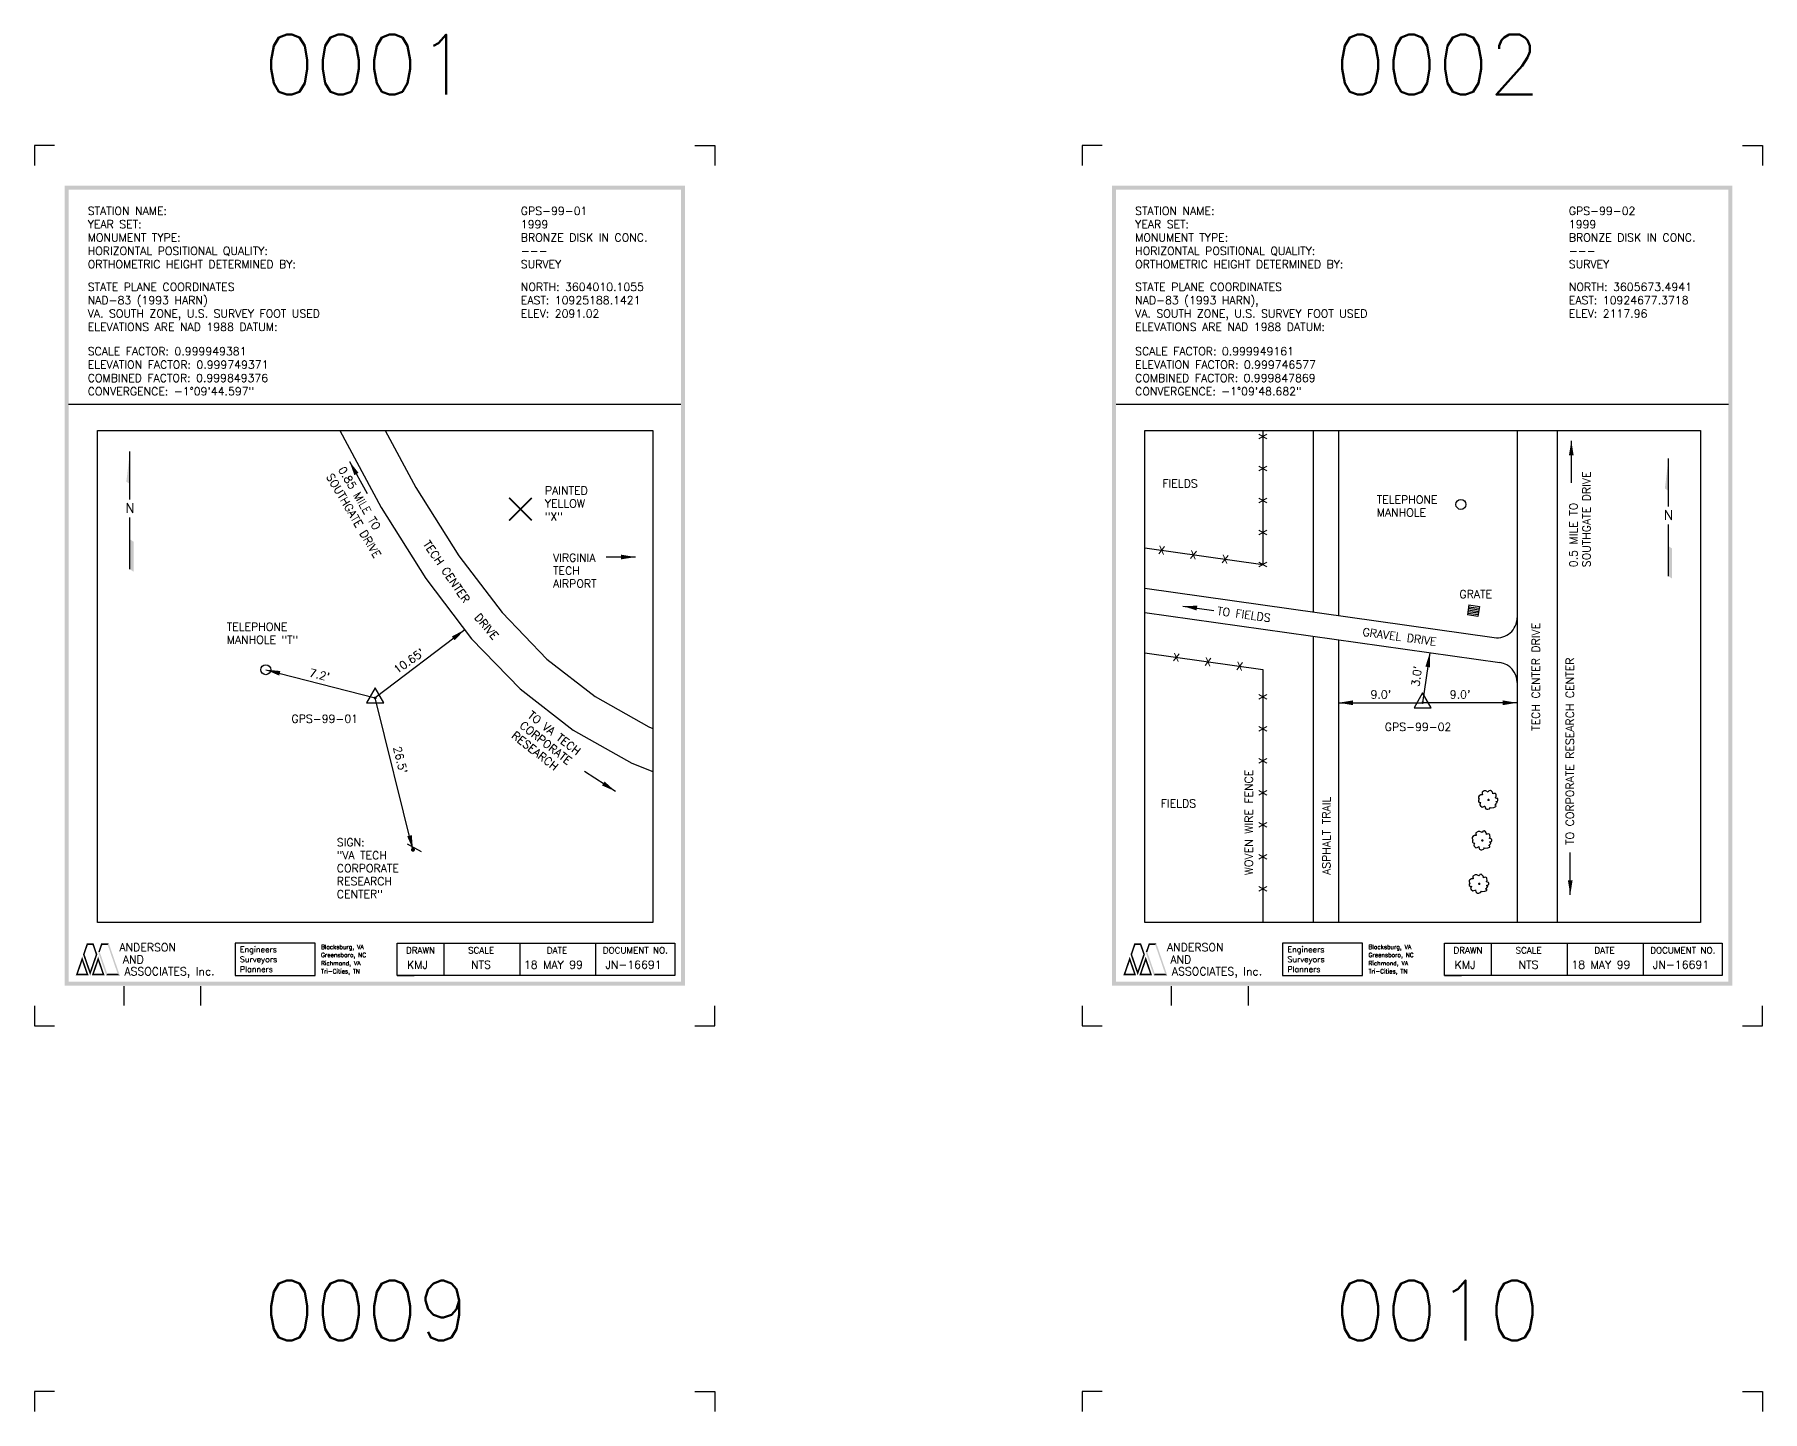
# Model space of a CAD drawing. Extents: x 8 to 108, y -27 to 17.
# Drawn here: x 8.31 to 29.89, y -0.6 to 16.6 of the extents above; entities that cross this region are included whole.
import ezdxf
from ezdxf.enums import TextEntityAlignment as Align

# ---------------------------------------------------------------- set-up
doc = ezdxf.new("R2010")
doc.units = 0
doc.header["$LTSCALE"] = 0.5
doc.header["$MEASUREMENT"] = 0
doc.linetypes.add('CENTER2', pattern=[1.125, 0.75, -0.125, 0.125, -0.125])
doc.layers.get('0').update_dxf_attribs({"linetype": 'CONTINUOUS'})
for name, color, linetype in [('DWGINFO', 7, 'CONTINUOUS'), ('FENCE', 4, 'CONTINUOUS'), ('MISC', 7, 'CONTINUOUS'), ('MON', 6, 'CONTINUOUS'), ('N-ARROW', 7, 'CONTINUOUS'), ('ROAD', 1, 'CONTINUOUS'), ('SHT1', 1, 'CONTINUOUS'), ('SHT7', 7, 'CONTINUOUS'), ('SHTTRIM', 7, 'CONTINUOUS'), ('TXT1', 1, 'CONTINUOUS'), ('TXT2', 2, 'CONTINUOUS'), ('TXT7', 7, 'CONTINUOUS'), ('UTIL', 7, 'CONTINUOUS')]:
    doc.layers.add(name, color=color, linetype=linetype)
doc.styles.add('SHT', font='romans.shx')
doc.styles.get("Standard").update_dxf_attribs({"font": 'ROMANS'})
doc.dimstyles.get("Standard").update_dxf_attribs({"dimtxt": 0.18, "dimasz": 0.18, "dimexe": 0.18, "dimexo": 0.0625, "dimgap": 0.09, "dimtad": 0, "dimtih": 1, "dimtoh": 1, "dimdec": 4, "dimzin": 0, "dimtxsty": 'STANDARD', "dimcen": 0.09, "dimazin": 3, "dimtfac": 1, "dimtdec": 4, "dimtofl": 0, "dimtmove": 0, "dimatfit": 3, "dimtolj": 1, "dimtzin": 0})

# ---------------------------------------------------------------- blocks, each defined once
blk = doc.blocks.new('NEWLOGOSOLID', base_point=(1, 1))
for points in [[(1.225, 1.653447), (1.275, 1.653447), (1.344328, 2), (1.377972, 1.9525)], [(1.45, 1), (1.45, 1.145211), (1.225, 1.653447), (1.275, 1.653447)], [(1.344328, 2), (1.377972, 1.9525), (1.555672, 2), (1.522028, 1.9525)], [(1.675, 1.653447), (1.625, 1.653447), (1.45, 1), (1.45, 1.145211)], [(1.555672, 2), (1.522028, 1.9525), (1.675, 1.653447), (1.625, 1.653447)], [(1.7, 1.726053), (1.75, 1.726053), (1.794328, 2), (1.827972, 1.9525)], [(1.95, 1), (1.983644, 1.0475), (1.7, 1.726053), (1.75, 1.726053)], [(1.794328, 2), (1.827972, 1.9525), (2.030672, 2), (1.997028, 1.9525)], [(2.030672, 2), (1.997028, 1.9525), (2.375, 1), (2.308644, 1.0475)], [(1, 1), (1.066356, 1.0475), (1.2, 1.580842), (1.2, 1.435632)], [(1.2, 1.580842), (1.2, 1.435632), (1.4, 1), (1.333644, 1.0475)], [(1.5, 1), (1.566356, 1.0475), (1.7, 1.580842), (1.7, 1.435632)], [(1.7, 1.580842), (1.7, 1.435632), (1.9, 1), (1.833644, 1.0475)], [(1.4, 1), (1.333644, 1.0475), (1, 1), (1.066356, 1.0475)], [(1.9, 1), (1.833644, 1.0475), (1.5, 1), (1.566356, 1.0475)], [(2.375, 1), (2.308644, 1.0475), (1.95, 1), (1.983644, 1.0475)]]:
    blk.add_solid(points)
blk = doc.blocks.new('DWGINFO')
for p, q in [((2.602, 1.704), (2.602, 2.004)), ((3.802, 1.704), (3.802, 2.004))]:
    blk.add_line(p, q)
at = {"flags": 2}
blk.add_attdef('DWGNAME', text='', height=0.1, dxfattribs=at).set_placement((2.502, 1.804), align=Align.RIGHT)
blk.add_attdef('DWGEDITDATE', text='', height=0.1, dxfattribs=at).set_placement((3.202, 1.804), align=Align.CENTER)
blk.add_attdef('DWGBY', (3.902, 1.804), '', height=0.1, dxfattribs=at)
blk = doc.blocks.new('N-ARROW')
for p, q in [((0, 0.14), (0, 0.94)), ((0, -1.02), (0, -0.16))]:
    blk.add_line(p, q)
for points in [[(0, 0.4), (-0.06, 0.44), (0, 0.94)], [(0, -1.02), (0.06, -1.06), (0, -0.52), (0.06, -0.56)]]:
    blk.add_solid(points)
blk.add_text('N', height=0.16).set_placement((0, 0), align=Align.MIDDLE)
blk = doc.blocks.new('SP-MH', base_point=(4.163, 2.763))
blk.add_circle((4.163, 2.763), 0.0625)
blk = doc.blocks.new('SP-HORIZ')
blk.add_lwpolyline([(0, 0.062), (-0.054, -0.031), (0.054, -0.031)], close=True)
at = {"const_width": 0.005}
blk.add_lwpolyline([(-0.002, 0, 1), (0.002, 0, 1)], format="xyb", close=True, dxfattribs=at)
blk.add_circle((0, 0), 0.005)
blk = doc.blocks.new('SP-SIGN')
blk.add_line((-0.1, 0.02903), (0.1, 0.02903))
at = {"const_width": 0.025}
blk.add_lwpolyline([(-0.0125, 0, 1), (0.0125, 0, 1)], format="xyb", close=True, dxfattribs=at)

msp = doc.modelspace()

# ---------------------------------------------------------------- linework, layer by layer
at = {"color": 4}
for points in [[(26.466, 7.139), (26.438, 7.153), (26.418, 7.153), (26.39, 7.136), (26.39, 7.123), (26.394, 7.11), (26.392, 7.103), (26.374, 7.103), (26.353, 7.09), (26.344, 7.08), (26.344, 7.063), (26.353, 7.05), (26.353, 7.05), (26.346, 7.037), (26.346, 7.02), (26.355, 7.01), (26.367, 7.007), (26.376, 7.007), (26.367, 7.001), (26.362, 6.981), (26.369, 6.968), (26.39, 6.951), (26.404, 6.954), (26.422, 6.961), (26.424, 6.964), (26.429, 6.941), (26.436, 6.931), (26.45, 6.925), (26.464, 6.925), (26.482, 6.931), (26.491, 6.941), (26.489, 6.948), (26.491, 6.948), (26.512, 6.944), (26.538, 6.948), (26.563, 6.958), (26.565, 6.968), (26.561, 6.974), (26.549, 6.977), (26.552, 6.977), (26.565, 6.991), (26.572, 7.001), (26.577, 7.007), (26.575, 7.014), (26.568, 7.017), (26.561, 7.02), (26.582, 7.027), (26.589, 7.034), (26.589, 7.05), (26.586, 7.057), (26.575, 7.06), (26.561, 7.063), (26.559, 7.067), (26.568, 7.086), (26.565, 7.103), (26.563, 7.116), (26.556, 7.12), (26.542, 7.123), (26.531, 7.12), (26.524, 7.116), (26.524, 7.116), (26.524, 7.123), (26.519, 7.136), (26.508, 7.149), (26.494, 7.159), (26.478, 7.156), (26.475, 7.153)], [(26.39, 6.633), (26.362, 6.646), (26.341, 6.646), (26.313, 6.629), (26.313, 6.616), (26.318, 6.603), (26.316, 6.596), (26.297, 6.596), (26.276, 6.583), (26.267, 6.573), (26.267, 6.557), (26.276, 6.544), (26.276, 6.544), (26.269, 6.53), (26.269, 6.514), (26.279, 6.504), (26.29, 6.501), (26.299, 6.501), (26.29, 6.494), (26.286, 6.474), (26.293, 6.461), (26.313, 6.444), (26.327, 6.448), (26.346, 6.454), (26.348, 6.458), (26.353, 6.435), (26.36, 6.425), (26.373, 6.418), (26.387, 6.418), (26.406, 6.425), (26.415, 6.435), (26.413, 6.441), (26.415, 6.441), (26.436, 6.438), (26.461, 6.441), (26.487, 6.451), (26.489, 6.461), (26.484, 6.468), (26.473, 6.471), (26.475, 6.471), (26.489, 6.484), (26.496, 6.494), (26.501, 6.501), (26.498, 6.507), (26.491, 6.511), (26.484, 6.514), (26.505, 6.52), (26.512, 6.527), (26.512, 6.544), (26.51, 6.55), (26.498, 6.554), (26.484, 6.557), (26.482, 6.56), (26.491, 6.58), (26.489, 6.596), (26.487, 6.61), (26.48, 6.613), (26.466, 6.616), (26.454, 6.613), (26.447, 6.61), (26.447, 6.61), (26.447, 6.616), (26.443, 6.629), (26.431, 6.643), (26.417, 6.653), (26.401, 6.649), (26.399, 6.646)], [(26.351, 6.092), (26.324, 6.105), (26.303, 6.105), (26.275, 6.088), (26.275, 6.075), (26.28, 6.062), (26.277, 6.055), (26.259, 6.055), (26.238, 6.042), (26.229, 6.032), (26.229, 6.016), (26.238, 6.002), (26.238, 6.002), (26.231, 5.989), (26.231, 5.973), (26.24, 5.963), (26.252, 5.96), (26.261, 5.96), (26.252, 5.953), (26.247, 5.933), (26.254, 5.92), (26.275, 5.903), (26.289, 5.907), (26.307, 5.913), (26.31, 5.917), (26.314, 5.893), (26.321, 5.884), (26.335, 5.877), (26.349, 5.877), (26.368, 5.884), (26.377, 5.893), (26.374, 5.9), (26.377, 5.9), (26.398, 5.897), (26.423, 5.9), (26.448, 5.91), (26.451, 5.92), (26.446, 5.927), (26.435, 5.93), (26.437, 5.93), (26.451, 5.943), (26.458, 5.953), (26.462, 5.96), (26.46, 5.966), (26.453, 5.969), (26.446, 5.973), (26.467, 5.979), (26.474, 5.986), (26.474, 6.002), (26.472, 6.009), (26.46, 6.012), (26.446, 6.016), (26.444, 6.019), (26.453, 6.039), (26.451, 6.055), (26.448, 6.069), (26.441, 6.072), (26.428, 6.075), (26.416, 6.072), (26.409, 6.069), (26.409, 6.069), (26.409, 6.075), (26.405, 6.088), (26.393, 6.102), (26.379, 6.112), (26.363, 6.108), (26.361, 6.105)]]:
    msp.add_lwpolyline(points, close=True, dxfattribs=at)
at = {"color": 4, "const_width": 0.015}
for points in [[(26.463, 7.041, 1), (26.478, 7.041, 1)], [(26.386, 6.535, 1), (26.401, 6.535, 1)], [(26.348, 5.993, 1), (26.363, 5.993, 1)]]:
    msp.add_lwpolyline(points, format="xyb", close=True, dxfattribs=at)
at = {"layer": 'FENCE', "linetype": 'CONTINUOUS'}
for p, q in [((23.65, 11.656), (23.65, 9.983)), ((22.178, 10.191), (23.65, 9.983)), ((22.178, 8.878), (23.65, 8.67)), ((23.65, 8.67), (23.65, 5.51))]:
    msp.add_line(p, q, dxfattribs=at)
at = {"layer": 'MISC', "linetype": 'CONTINUOUS'}
for p, q in [((22.178, 9.686), (26.543, 9.069)), ((22.178, 9.383), (26.613, 8.757)), ((26.225, 9.478), (26.207, 9.352)), ((26.338, 9.333), (26.207, 9.352)), ((26.211, 9.375), (26.342, 9.357)), ((26.213, 9.395), (26.344, 9.377)), ((26.216, 9.415), (26.347, 9.396)), ((26.219, 9.435), (26.35, 9.416)), ((26.222, 9.454), (26.353, 9.436)), ((26.225, 9.478), (26.356, 9.459)), ((26.356, 9.459), (26.338, 9.333))]:
    msp.add_line(p, q, dxfattribs=at)
at = {"layer": 'MISC', "linetype": 'CONTINUOUS', "const_width": 0.02}
for points in [[(14.234, 10.816), (14.518, 10.532)], [(14.518, 10.816), (14.234, 10.532)]]:
    msp.add_lwpolyline(points, dxfattribs=at)
at = {"layer": 'MISC', "linetype": 'CONTINUOUS'}
for centre, start, end in [((26.578, 9.317), 261.9623, 0), ((26.578, 8.509), 0, 81.9623)]:
    msp.add_arc(centre, 0.25, start, end, dxfattribs=at)
at = {"layer": 'ROAD', "linetype": 'CONTINUOUS'}
for p, q in [((24.279, 11.656), (24.279, 9.389)), ((24.597, 11.656), (24.597, 9.344)), ((26.828, 11.656), (26.828, 5.51)), ((27.328, 11.656), (27.328, 5.51)), ((24.279, 9.086), (24.279, 5.51)), ((24.597, 9.041), (24.597, 5.51))]:
    msp.add_line(p, q, dxfattribs=at)
for points in [[(9.091, 11.656), (16.032, 11.656), (16.032, 5.51), (9.091, 5.51)], [(22.178, 11.656), (29.119, 11.656), (29.119, 5.51), (22.178, 5.51)]]:
    msp.add_lwpolyline(points, close=True, dxfattribs=at)
for points in [[(12.118, 11.656), (12.638, 10.694), (13.194, 9.806), (13.766, 9.055), (14.373, 8.428), (15.033, 7.914), (15.766, 7.501), (16.032, 7.397)], [(12.686, 11.656), (13.07, 10.946), (13.606, 10.091), (14.146, 9.381), (14.708, 8.801), (15.311, 8.332), (15.981, 7.954), (16.032, 7.934)]]:
    msp.add_lwpolyline(points, dxfattribs=at)
at = {"layer": 'SHT1'}
for p, q in [((13.422, 4.849), (13.422, 5.249)), ((14.371, 4.849), (14.371, 5.249)), ((15.319, 4.849), (15.319, 5.249)), ((26.508, 4.849), (26.508, 5.249)), ((27.458, 4.849), (27.458, 5.249)), ((28.406, 4.849), (28.406, 5.249))]:
    msp.add_line(p, q, dxfattribs=at)
for points in [[(10.811, 4.849), (11.811, 4.849), (11.811, 5.249), (10.811, 5.249), (10.811, 4.849)], [(12.835, 5.249), (12.835, 5.249), (13.005, 5.249)], [(23.898, 4.849), (24.898, 4.849), (24.898, 5.249), (23.898, 5.249), (23.898, 4.849)], [(25.922, 5.249), (25.922, 5.249), (26.092, 5.249)], [(12.835, 4.849), (13.048, 4.849)], [(25.922, 4.849), (26.134, 4.849)]]:
    msp.add_lwpolyline(points, dxfattribs=at)
for points in [[(12.835, 5.249), (16.304, 5.249), (16.304, 4.849), (12.835, 4.849)], [(25.922, 5.249), (29.391, 5.249), (29.391, 4.849), (25.922, 4.849)]]:
    msp.add_lwpolyline(points, close=True, dxfattribs=at)
for points in [[(8.681, 14.718), (16.431, 14.718), (8.681, 14.668), (16.431, 14.668)], [(21.768, 14.718), (29.518, 14.718), (21.768, 14.668), (29.518, 14.668)], [(8.681, 14.668), (8.731, 14.668), (8.681, 4.768), (8.731, 4.768)], [(16.381, 14.668), (16.431, 14.668), (16.381, 4.768), (16.431, 4.768)], [(21.768, 14.668), (21.818, 14.668), (21.768, 4.768), (21.818, 4.768)], [(29.468, 14.668), (29.518, 14.668), (29.468, 4.768), (29.518, 4.768)], [(8.681, 4.768), (16.431, 4.768), (8.681, 4.718), (16.431, 4.718)], [(21.768, 4.768), (29.518, 4.768), (21.768, 4.718), (29.518, 4.718)]]:
    msp.add_solid(points, dxfattribs=at)
at = {"layer": 'SHTTRIM'}
for p, q in [((8.556, 15.218), (8.306, 15.218)), ((8.306, 15.218), (8.306, 14.968)), ((16.556, 15.218), (16.806, 15.218)), ((16.806, 15.218), (16.806, 14.968)), ((21.393, 15.218), (21.393, 14.968)), ((21.643, 15.218), (21.393, 15.218)), ((29.643, 15.218), (29.893, 15.218)), ((29.893, 15.218), (29.893, 14.968)), ((8.306, -0.351), (8.306, -0.601)), ((8.556, -0.351), (8.306, -0.351)), ((16.556, -0.351), (16.806, -0.351)), ((16.806, -0.351), (16.806, -0.601)), ((21.643, -0.351), (21.393, -0.351)), ((21.393, -0.351), (21.393, -0.601)), ((29.643, -0.351), (29.893, -0.351)), ((29.893, -0.351), (29.893, -0.601))]:
    msp.add_line(p, q, dxfattribs=at)
for points in [[(8.306, 4.468), (8.306, 4.218), (8.556, 4.218)], [(16.556, 4.218), (16.806, 4.218), (16.806, 4.468)], [(21.393, 4.468), (21.393, 4.218), (21.643, 4.218)], [(29.643, 4.218), (29.893, 4.218), (29.893, 4.468)]]:
    msp.add_lwpolyline(points, dxfattribs=at)
at = {"layer": 'TXT1'}
for p, q in [((8.731, 11.986), (16.381, 11.986)), ((21.818, 11.986), (29.468, 11.986))]:
    msp.add_line(p, q, dxfattribs=at)

# ---------------------------------------------------------------- block references
at = {"layer": 'DWGINFO', "xscale": 0.8, "yscale": 0.8, "zscale": 0.8}
for p in [(7.343, 3.109), (20.43, 3.109)]:
    msp.add_blockref('DWGINFO', p, dxfattribs=at)
at = {"layer": 'MISC', "linetype": 'CONTINUOUS'}
msp.add_blockref('SP-MH', (26.126, 10.733), dxfattribs=at)
at = {"layer": 'MISC', "linetype": 'CONTINUOUS', "rotation": 330.7700146142527}
msp.add_blockref('SP-SIGN', (13.034, 6.419), dxfattribs=at)
at = {"layer": 'MON', "linetype": 'CONTINUOUS', "xscale": 2, "yscale": 2, "zscale": 2}
for p in [(12.561, 8.316), (25.648, 8.255)]:
    msp.add_blockref('SP-HORIZ', p, dxfattribs=at)
at = {"layer": 'N-ARROW', "linetype": 'CENTER2', "xscale": 0.75, "yscale": 0.75, "zscale": 0.75}
for p in [(9.498, 10.688), (28.719, 10.602)]:
    msp.add_blockref('N-ARROW', p, dxfattribs=at)
at = {"layer": 'SHT1', "xscale": 0.4, "yscale": 0.4, "zscale": 0.4}
for p in [(8.821, 4.849), (21.908, 4.849)]:
    msp.add_blockref('NEWLOGOSOLID', p, dxfattribs=at)
at = {"layer": 'UTIL', "linetype": 'CONTINUOUS'}
msp.add_blockref('SP-MH', (11.195, 8.668), dxfattribs=at)

# ---------------------------------------------------------------- texts
at = {"layer": 'FENCE', "linetype": 'CONTINUOUS'}
for rotation, p in [(270, (23.65, 11.583)), (270, (23.65, 11.183)), (270, (23.65, 10.783)), (270, (23.65, 10.383)), (171.9623, (22.388, 10.161)), (171.9623, (22.784, 10.105)), (171.9623, (23.18, 10.049)), (270, (23.65, 9.983)), (171.9623, (22.57, 8.823)), (171.9623, (22.966, 8.767)), (171.9623, (23.362, 8.711)), (270, (23.65, 8.33)), (270, (23.65, 7.93)), (270, (23.65, 7.53)), (270, (23.65, 7.13)), (270, (23.65, 6.73)), (270, (23.65, 6.33)), (270, (23.65, 5.93))]:
    msp.add_text('X', height=0.1, rotation=rotation, dxfattribs=at).set_placement(p, align=Align.MIDDLE)
at = {"layer": 'MISC', "linetype": 'CONTINUOUS'}
for s, p in [('TO FIELDS', (23.074, 9.355)), ('GRAVEL DRIVE', (24.892, 9.093))]:
    msp.add_text(s, height=0.1, rotation=352.2738, dxfattribs=at).set_placement(p)
at = {"layer": 'MON', "linetype": 'CONTINUOUS'}
for s, rotation, p in [("10.65'", 34.9403, (12.836, 8.613)), ("7.2'", 346.1314, (11.729, 8.587)), ("3.0'", 82.8315, (25.606, 8.453)), ("26.5'", 283.6991, (12.787, 7.696))]:
    msp.add_text(s, height=0.1, rotation=rotation, dxfattribs=at).set_placement(p)
for p in [(24.997, 8.308), (25.987, 8.308)]:
    msp.add_text("9.0'", height=0.1, dxfattribs=at).set_placement(p)
at = {"layer": 'MON'}
for s, p in [('GPS-99-01', (11.516, 8.005)), ('GPS-99-02', (25.175, 7.903))]:
    msp.add_text(s, height=0.1, dxfattribs=at).set_placement(p)
at = {"layer": 'SHT1', "style": 'SHT'}
for s, p in [('ANDERSON', (9.366, 5.149)), ('ANDERSON', (22.453, 5.149)), (' AND', (9.341, 4.998)), (' AND', (22.428, 4.998)), ('  ASSOCIATES, Inc.', (9.291, 4.849)), ('  ASSOCIATES, Inc.', (22.378, 4.849))]:
    msp.add_text(s, height=0.1, dxfattribs=at).set_placement(p)
at = {"layer": 'SHT7', "style": 'SHT'}
for s, p in [('Engineers', (10.871, 5.137)), ('Engineers', (23.958, 5.137)), ('Surveyors', (10.871, 5.013)), ('Surveyors', (23.958, 5.013)), ('Planners', (10.871, 4.889)), ('Planners', (23.958, 4.889))]:
    msp.add_text(s, height=0.072, dxfattribs=at).set_placement(p)
at = {"layer": 'SHT7', "color": 7, "style": 'SHT'}
for s, p in [('Blacksburg, VA', (11.885, 5.177)), ('Blacksburg, VA', (24.972, 5.177)), ('Greensboro, NC', (11.885, 5.076)), ('Richmond, VA', (11.885, 4.974)), ('Greensboro, NC', (24.972, 5.076)), ('Richmond, VA', (24.972, 4.974)), ('Tri-Cities, TN', (11.885, 4.873)), ('Tri-Cities, TN', (24.972, 4.873))]:
    msp.add_text(s, height=0.05369, dxfattribs=at).set_placement(p)
at = {"layer": 'SHT7', "style": 'SHT'}
for s, p in [('DRAWN', (13.128, 5.122)), ('SCALE', (13.885, 5.122)), ('DATE', (14.833, 5.122)), ('DOCUMENT NO.', (15.812, 5.122)), ('DRAWN', (26.215, 5.122)), ('SCALE', (26.972, 5.122)), ('DATE', (27.92, 5.122)), ('DOCUMENT NO.', (28.898, 5.122))]:
    msp.add_text(s, height=0.08, dxfattribs=at).set_placement(p, align=Align.CENTER)
at = {"layer": 'TXT1'}
for s, p in [('YEAR SET:', (8.97, 14.185)), ('STATION NAME:', (8.97, 14.351)), ('GPS-99-01', (14.381, 14.351)), ('1999', (14.381, 14.185)), ('YEAR SET:', (22.056, 14.185)), ('STATION NAME:', (22.056, 14.351)), ('GPS-99-02', (27.474, 14.351)), ('1999', (27.474, 14.185)), ('MONUMENT TYPE:', (8.97, 14.018)), ('BRONZE DISK IN CONC.', (14.381, 14.018)), ('MONUMENT TYPE:', (22.056, 14.018)), ('BRONZE DISK IN CONC.', (27.474, 14.018)), ('HORIZONTAL POSITIONAL QUALITY:', (8.97, 13.851)), ('---', (14.381, 13.851)), ('HORIZONTAL POSITIONAL QUALITY:', (22.056, 13.851)), ('---', (27.474, 13.851)), ('ORTHOMETRIC HEIGHT DETERMINED BY:', (8.97, 13.685)), ('SURVEY', (14.381, 13.685)), ('ORTHOMETRIC HEIGHT DETERMINED BY:', (22.056, 13.685)), ('SURVEY', (27.474, 13.685)), ('STATE PLANE COORDINATES', (8.97, 13.401)), ('NORTH: 3604010.1055', (14.381, 13.401)), ('STATE PLANE COORDINATES', (22.056, 13.401)), ('NORTH: 3605673.4941', (27.474, 13.401)), ('VA. SOUTH ZONE, U.S. SURVEY FOOT USED', (8.97, 13.068)), ('NAD-83 (1993 HARN)', (8.97, 13.235)), ('EAST: 10925188.1421', (14.381, 13.235)), ('ELEV: 2091.02', (14.381, 13.068)), ('VA. SOUTH ZONE, U.S. SURVEY FOOT USED', (22.056, 13.068)), ('NAD-83 (1993 HARN),', (22.056, 13.235)), ('EAST: 10924677.3718', (27.474, 13.235)), ('ELEV: 2117.96', (27.474, 13.068)), ('ELEVATIONS ARE NAD 1988 DATUM:', (8.97, 12.901)), ('ELEVATIONS ARE NAD 1988 DATUM:', (22.056, 12.901)), ('SCALE FACTOR: 0.999949381', (8.97, 12.597)), ('ELEVATION FACTOR: 0.999749371', (8.97, 12.43)), ('SCALE FACTOR: 0.999949161', (22.056, 12.597)), ('ELEVATION FACTOR: 0.999746577', (22.056, 12.43)), ('COMBINED FACTOR: 0.999849376', (8.97, 12.263)), ('COMBINED FACTOR: 0.999847869', (22.056, 12.263)), ('CONVERGENCE: -1%%d09\'44.597"', (8.97, 12.097)), ('CONVERGENCE: -1%%d09\'48.682"', (22.056, 12.097)), ('KMJ', (12.96, 4.932)), ('NTS', (13.759, 4.932)), ('18 MAY 99', (14.42, 4.932)), ('JN-16691', (15.437, 4.932)), ('KMJ', (26.047, 4.932)), ('NTS', (26.846, 4.932)), ('18 MAY 99', (27.506, 4.932)), ('JN-16691', (28.524, 4.932))]:
    msp.add_text(s, height=0.1, dxfattribs=at).set_placement(p)
at = {"layer": 'TXT1', "linetype": 'CONTINUOUS'}
for s, rotation, p in [('SOUTHGATE DRIVE', 300.5362, (11.945, 11.083)), ('0.85 MILE TO ', 300.5362, (12.096, 11.169)), ('SOUTHGATE DRIVE', 90, (27.744, 9.949)), ('0.5 MILE TO', 90, (27.582, 9.949)), ('TO CORPORATE RESEARCH CENTER', 90, (27.538, 6.479)), ('CORPORATE', 321.7972, (14.357, 7.954)), ('TO VA TECH', 321.7972, (14.458, 8.081)), ('RESEARCH', 321.7972, (14.257, 7.827)), ('ASPHALT TRAIL', 90, (24.495, 6.103))]:
    msp.add_text(s, height=0.1, rotation=rotation, dxfattribs=at).set_placement(p)
at = {"layer": 'TXT2'}
for s, p in [('0001', (11.167, 15.855)), ('0002', (24.545, 15.855)), ('0009', (11.167, 0.286)), ('0010', (24.545, 0.286))]:
    msp.add_text(s, height=0.75, dxfattribs=at).set_placement(p)
at = {"layer": 'TXT2', "linetype": 'CONTINUOUS'}
for s, rotation, p in [('TECH CENTER', 304.6151, (13.155, 10.239)), ('DRIVE', 310.3339, (13.794, 9.318)), ('TECH CENTER DRIVE', 90, (27.111, 7.904))]:
    msp.add_text(s, height=0.1, rotation=rotation, dxfattribs=at).set_placement(p)
at = {"layer": 'TXT7', "linetype": 'CONTINUOUS'}
for s, p in [('FIELDS', (22.396, 10.945)), ('YELLOW', (14.682, 10.695)), ('PAINTED', (14.682, 10.857)), ('TELEPHONE', (25.074, 10.743)), ('"X"', (14.682, 10.534)), ('MANHOLE', (25.074, 10.581)), ('VIRGINIA ', (14.783, 10.018)), ('TECH', (14.783, 9.856)), ('AIRPORT', (14.783, 9.694)), ('GRATE', (26.108, 9.562)), ('TELEPHONE', (10.707, 9.155)), ('MANHOLE "T"', (10.707, 8.993)), ('FIELDS', (22.376, 6.947)), ('SIGN:', (12.082, 6.461)), ('"VA TECH', (12.082, 6.299)), ('CORPORATE', (12.082, 6.137)), ('RESEARCH', (12.082, 5.975)), ('CENTER"', (12.082, 5.813))]:
    msp.add_text(s, height=0.1, dxfattribs=at).set_placement(p)
msp.add_text('WOVEN WIRE FENCE', height=0.1, rotation=90, dxfattribs=at).set_placement((23.525, 6.099))

# ---------------------------------------------------------------- leaders
at = {"layer": 'MON', "linetype": 'CONTINUOUS'}
for points in [[(13.68, 9.168), (12.561, 8.316)], [(25.737, 8.88), (25.648, 8.255)], [(11.195, 8.668), (12.561, 8.316)], [(13.034, 6.419), (12.561, 8.316)], [(24.597, 8.255), (25.648, 8.255)], [(26.828, 8.255), (25.648, 8.255)]]:
    msp.add_leader(points, dimstyle='STANDARD', dxfattribs=at)
at = {"layer": 'TXT1', "linetype": 'CONTINUOUS'}
for points in [[(27.505, 11.527), (27.505, 11.003)], [(12.24, 11.271), (12.463, 10.869)], [(15.563, 7.148), (15.177, 7.398)], [(27.492, 5.857), (27.492, 6.382)]]:
    msp.add_leader(points, dimstyle='STANDARD', dxfattribs=at)
at = {"layer": 'TXT7', "linetype": 'CONTINUOUS'}
for points in [[(15.813, 10.076), (15.449, 10.076)], [(22.65, 9.464), (23.037, 9.407)]]:
    msp.add_leader(points, dimstyle='STANDARD', dxfattribs=at)

doc.saveas('drawing.dxf')
